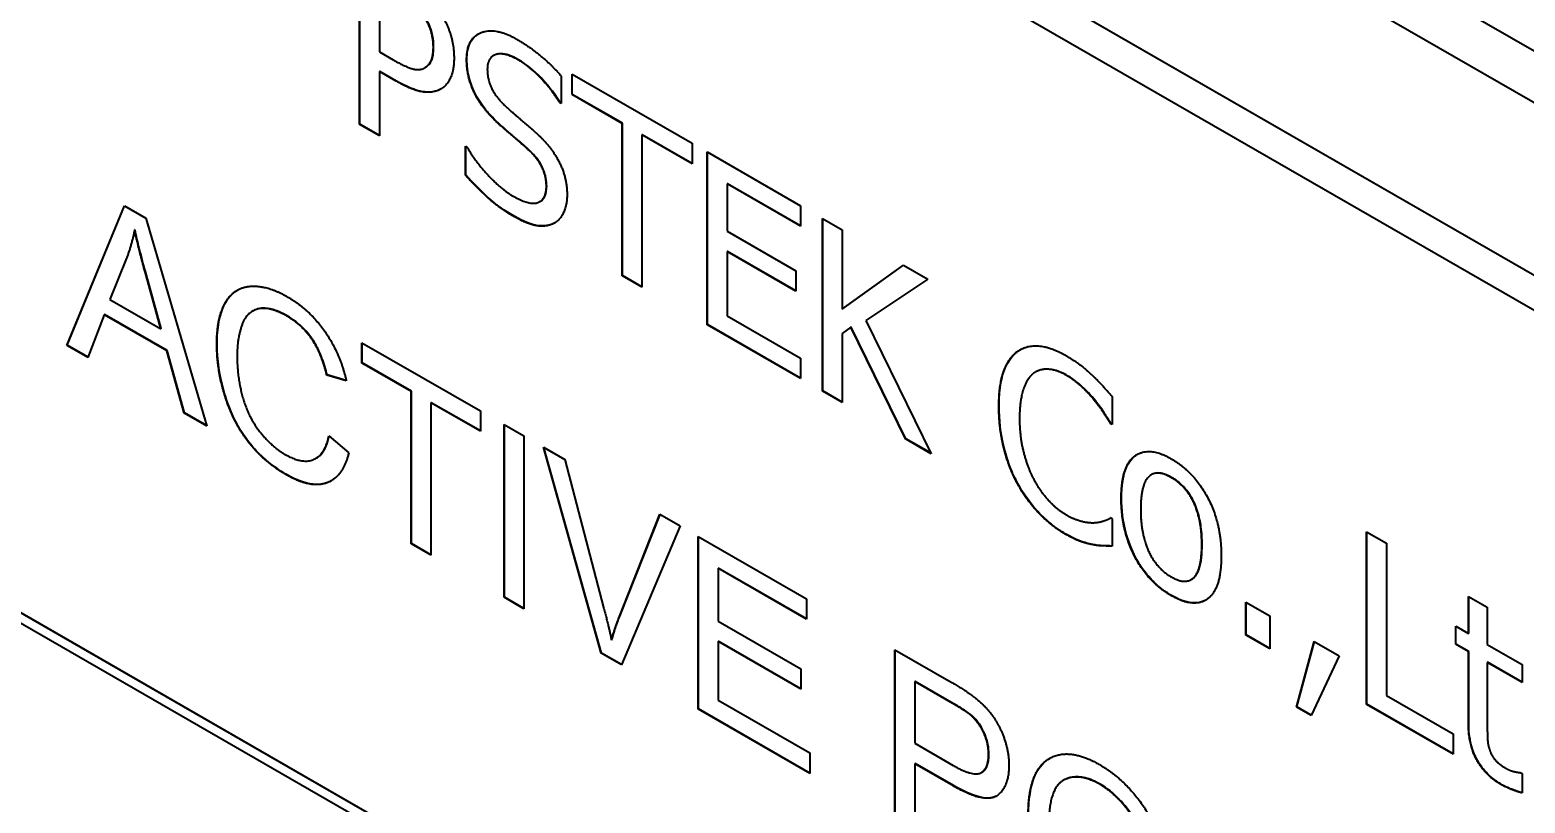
# Model space of a CAD drawing. Header units: millimetres. Extents: x 0 to 4205, y 0 to 2970.
# Drawn here: x 3804.05 to 3821.75, y 2359.75 to 2368.9 of the extents above; entities that cross this region are included whole.
import ezdxf

# ---------------------------------------------------------------- set-up
doc = ezdxf.new("R2010")
doc.units = ezdxf.units.MM
doc.header["$LTSCALE"] = 5
doc.layers.add('가시적인 것(ISO)', color=3, linetype='Continuous', lineweight=40)
doc.layers.add('가시적인 좁은 것(ISO)', color=3, linetype='Continuous', lineweight=35)

msp = doc.modelspace()

# ---------------------------------------------------------------- linework, layer by layer
at = {"layer": '가시적인 것(ISO)'}
for p, q in [((3779.1405, 2393.2519), (3835.7091, 2360.6762)), ((3778.6102, 2392.9465), (3835.1788, 2360.3708)), ((3831.6397, 2360.3609), (3782.1422, 2388.8646)), ((3782.1457, 2388.8666), (3831.6432, 2360.3629)), ((3782.4661, 2388.2693), (3831.3158, 2360.1386)), ((3807.9574, 2367.7799), (3807.9574, 2369.8238)), ((3807.961, 2367.782), (3807.961, 2369.8218)), ((3808.1924, 2369.4533), (3808.1924, 2368.6384)), ((3808.1924, 2368.6384), (3808.3528, 2368.546)), ((3809.5434, 2368.5972), (3809.5398, 2368.5952)), ((3808.1959, 2368.4086), (3808.1924, 2368.4066)), ((3808.3915, 2368.2919), (3808.1924, 2368.4066)), ((3808.1924, 2368.4066), (3808.1924, 2367.6447)), ((3808.395, 2368.2939), (3808.1959, 2368.4086)), ((3808.7278, 2368.4505), (3808.7243, 2368.4484)), ((3808.7331, 2368.4537), (3808.7296, 2368.4516)), ((3810.3441, 2368.3534), (3810.3441, 2368.0287)), ((3810.4716, 2368.1342), (3810.4716, 2368.376)), ((3810.4716, 2368.376), (3811.8927, 2367.5577)), ((3810.4751, 2368.1362), (3810.4751, 2368.374)), ((3810.3304, 2368.0407), (3810.3269, 2368.0386)), ((3810.3441, 2368.0287), (3810.3269, 2368.0386)), ((3810.3441, 2368.0328), (3810.3304, 2368.0407)), ((3810.4751, 2368.1362), (3810.4716, 2368.1342)), ((3811.0646, 2367.7927), (3810.4716, 2368.1342)), ((3811.0682, 2367.7947), (3810.4751, 2368.1362)), ((3807.961, 2367.782), (3807.9574, 2367.7799)), ((3808.1924, 2367.6447), (3807.9574, 2367.7799)), ((3808.1924, 2367.6487), (3807.961, 2367.782)), ((3811.0682, 2367.7947), (3811.0646, 2367.7927)), ((3811.0646, 2365.9906), (3811.0646, 2367.7927)), ((3811.0682, 2365.9927), (3811.0682, 2367.7947)), ((3809.2109, 2367.1807), (3809.2109, 2367.5219)), ((3809.2109, 2367.5219), (3809.2281, 2367.512)), ((3809.2145, 2367.1827), (3809.2145, 2367.5198)), ((3811.3031, 2367.6594), (3811.2996, 2367.6574)), ((3811.8927, 2367.3159), (3811.2996, 2367.6574)), ((3811.2996, 2367.6574), (3811.2996, 2365.8553)), ((3811.8927, 2367.3199), (3811.3031, 2367.6594)), ((3811.8927, 2367.5577), (3811.8927, 2367.3159)), ((3812.0717, 2365.4107), (3812.0717, 2367.4546)), ((3812.0717, 2367.4546), (3813.1776, 2366.8177)), ((3812.0753, 2365.4127), (3812.0753, 2367.4525)), ((3809.2145, 2367.1827), (3809.2109, 2367.1807)), ((3812.3102, 2367.0795), (3812.3067, 2367.0774)), ((3813.1776, 2366.5759), (3812.3067, 2367.0774)), ((3812.3067, 2367.0774), (3812.3067, 2366.5176)), ((3813.1776, 2366.5799), (3812.3102, 2367.0795)), ((3804.4928, 2365.1645), (3805.1719, 2366.8173)), ((3804.4963, 2365.1666), (3805.174, 2366.8161)), ((3805.1719, 2366.8173), (3805.4252, 2366.6715)), ((3810.0944, 2366.8692), (3810.0908, 2366.8672)), ((3813.1776, 2366.8177), (3813.1776, 2366.5759)), ((3805.4252, 2366.6715), (3806.1474, 2364.2117)), ((3813.4355, 2364.6253), (3813.4355, 2366.6692)), ((3813.4355, 2366.6692), (3813.6704, 2366.5339)), ((3813.439, 2364.6274), (3813.439, 2366.6672)), ((3805.2967, 2366.5346), (3805.2931, 2366.5325)), ((3812.3067, 2366.5176), (3813.1189, 2366.0499)), ((3813.6704, 2366.5339), (3813.6704, 2365.5948)), ((3812.3102, 2366.2778), (3812.3067, 2366.2758)), ((3812.3067, 2366.2758), (3812.3067, 2365.5172)), ((3813.1189, 2365.8081), (3812.3067, 2366.2758)), ((3813.1189, 2365.8121), (3812.3102, 2366.2778)), ((3805.1975, 2366.1966), (3805.0021, 2365.7094)), ((3813.6704, 2365.5948), (3814.3953, 2366.1165)), ((3813.674, 2365.5968), (3814.3957, 2366.1163)), ((3814.3953, 2366.1165), (3814.6818, 2365.9515)), ((3805.603, 2365.3633), (3805.4171, 2366.0374)), ((3805.6066, 2365.3653), (3805.4206, 2366.0395)), ((3811.0682, 2365.9927), (3811.0646, 2365.9906)), ((3811.2996, 2365.8553), (3811.0646, 2365.9906)), ((3811.2996, 2365.8594), (3811.0682, 2365.9927)), ((3813.1189, 2366.0499), (3813.1189, 2365.8081)), ((3814.6818, 2365.9515), (3813.9498, 2365.4604)), ((3805.0021, 2365.7094), (3805.603, 2365.3633)), ((3806.6917, 2365.5719), (3806.6882, 2365.5699)), ((3813.674, 2365.5968), (3813.6704, 2365.5948)), ((3804.9347, 2365.5285), (3804.7407, 2365.0218)), ((3804.9382, 2365.5305), (3804.9347, 2365.5285)), ((3805.6758, 2365.1017), (3804.9347, 2365.5285)), ((3805.6793, 2365.1038), (3804.9382, 2365.5305)), ((3812.0753, 2365.4127), (3812.0717, 2365.4107)), ((3813.1776, 2364.7738), (3812.0717, 2365.4107)), ((3813.1776, 2364.7779), (3812.0753, 2365.4127)), ((3812.3067, 2365.5172), (3813.1776, 2365.0156)), ((3813.7736, 2365.3814), (3813.6704, 2365.3066)), ((3813.7771, 2365.3834), (3813.7736, 2365.3814)), ((3814.4197, 2364.0586), (3813.7736, 2365.3814)), ((3814.4232, 2364.0606), (3813.7771, 2365.3834)), ((3813.9498, 2365.4604), (3814.7248, 2363.8829)), ((3805.6066, 2365.3653), (3805.603, 2365.3633)), ((3807.9852, 2364.9558), (3807.9852, 2365.1973)), ((3807.9852, 2365.1973), (3809.3865, 2364.3903)), ((3813.6704, 2365.3066), (3813.6704, 2364.49)), ((3804.4963, 2365.1666), (3804.4928, 2365.1645)), ((3804.7407, 2365.0218), (3804.4928, 2365.1645)), ((3804.742, 2365.0251), (3804.4963, 2365.1666)), ((3805.6793, 2365.1038), (3805.6758, 2365.1017)), ((3805.8806, 2364.3654), (3805.6758, 2365.1017)), ((3805.8841, 2364.3674), (3805.6793, 2365.1038)), ((3807.9887, 2364.9578), (3807.9887, 2365.1952)), ((3807.9887, 2364.9578), (3807.9852, 2364.9558)), ((3808.5673, 2364.6206), (3807.9852, 2364.9558)), ((3808.5708, 2364.6226), (3807.9887, 2364.9578)), ((3813.1776, 2365.0156), (3813.1776, 2364.7738)), ((3815.961, 2364.8516), (3815.9575, 2364.8495)), ((3799.1128, 2364.7848), (3831.6397, 2346.0538)), ((3799.1163, 2364.7868), (3831.6432, 2346.0558)), ((3807.5724, 2364.8159), (3807.5688, 2364.8139)), ((3807.7993, 2364.7451), (3807.5688, 2364.8139)), ((3807.7985, 2364.7484), (3807.5724, 2364.8159)), ((3799.2188, 2364.6011), (3831.5336, 2345.9922)), ((3808.5708, 2364.6226), (3808.5673, 2364.6206)), ((3808.5673, 2362.8182), (3808.5673, 2364.6206)), ((3808.5708, 2362.8202), (3808.5708, 2364.6226)), ((3813.439, 2364.6274), (3813.4355, 2364.6253)), ((3813.6704, 2364.49), (3813.4355, 2364.6253)), ((3813.6704, 2364.4941), (3813.439, 2364.6274)), ((3816.865, 2364.5585), (3816.865, 2364.2305)), ((3805.8841, 2364.3674), (3805.8806, 2364.3654)), ((3806.1474, 2364.2117), (3805.8806, 2364.3654)), ((3806.1459, 2364.2166), (3805.8841, 2364.3674)), ((3808.8052, 2364.4876), (3808.8017, 2364.4856)), ((3809.3865, 2364.1488), (3808.8017, 2364.4856)), ((3808.8017, 2364.4856), (3808.8017, 2362.6832)), ((3809.3865, 2364.1529), (3808.8052, 2364.4876)), ((3809.3865, 2364.3903), (3809.3865, 2364.1488)), ((3809.6667, 2362.1851), (3809.6667, 2364.2289)), ((3809.6667, 2364.2289), (3809.9012, 2364.0939)), ((3809.6703, 2362.1871), (3809.6703, 2364.2269)), ((3816.8499, 2364.2433), (3816.8464, 2364.2412)), ((3816.865, 2364.2305), (3816.8464, 2364.2412)), ((3816.865, 2364.2346), (3816.8499, 2364.2433)), ((3807.5944, 2364.0966), (3807.8289, 2363.893)), ((3809.9012, 2364.0939), (3809.9012, 2362.05)), ((3810.816, 2361.5232), (3810.1329, 2363.9605)), ((3810.1329, 2363.9605), (3810.3862, 2363.8146)), ((3810.8196, 2361.5252), (3810.1378, 2363.9576)), ((3814.4232, 2364.0606), (3814.4197, 2364.0586)), ((3814.7248, 2363.8829), (3814.4197, 2364.0586)), ((3814.722, 2363.8886), (3814.4232, 2364.0606)), ((3807.4431, 2363.8296), (3807.4395, 2363.8276)), ((3810.3862, 2363.8146), (3810.8457, 2362.0654)), ((3817.332, 2363.6364), (3817.3284, 2363.6344)), ((3811.033, 2361.9575), (3811.5113, 2363.1667)), ((3811.0365, 2361.9596), (3811.5135, 2363.1654)), ((3811.5113, 2363.1667), (3811.7498, 2363.0294)), ((3816.8478, 2363.1241), (3816.8472, 2363.1237)), ((3816.8478, 2363.1241), (3816.865, 2363.1142)), ((3816.865, 2363.1142), (3816.865, 2362.7895)), ((3811.7498, 2363.0294), (3811.0572, 2361.3843)), ((3811.9654, 2360.8614), (3811.9654, 2362.9052)), ((3811.9654, 2362.9052), (3813.2454, 2362.1681)), ((3811.9689, 2360.8634), (3811.9689, 2362.9032)), ((3819.8763, 2360.9164), (3819.8763, 2362.9602)), ((3819.8763, 2362.9602), (3820.1112, 2362.8249)), ((3819.8798, 2360.9184), (3819.8798, 2362.9582)), ((3808.5708, 2362.8202), (3808.5673, 2362.8182)), ((3808.8017, 2362.6832), (3808.5673, 2362.8182)), ((3808.8017, 2362.6873), (3808.5708, 2362.8202)), ((3816.6336, 2362.8109), (3816.6301, 2362.8089)), ((3820.1112, 2362.8249), (3820.1112, 2361.0229)), ((3812.2033, 2362.5308), (3812.1998, 2362.5288)), ((3813.2454, 2361.9267), (3812.1998, 2362.5288)), ((3812.1998, 2362.5288), (3812.1998, 2361.9041)), ((3813.2454, 2361.9307), (3812.2033, 2362.5308)), ((3817.8033, 2362.3965), (3817.7998, 2362.3944)), ((3809.6703, 2362.1871), (3809.6667, 2362.1851)), ((3809.9012, 2362.0541), (3809.6703, 2362.1871)), ((3821.0825, 2361.7555), (3821.0825, 2362.1961)), ((3821.0825, 2362.1961), (3821.3059, 2362.0674)), ((3821.086, 2361.7575), (3821.086, 2362.194)), ((3809.9012, 2362.05), (3809.6667, 2362.1851)), ((3813.2454, 2362.1681), (3813.2454, 2361.9267)), ((3818.4494, 2361.738), (3818.4494, 2362.1289)), ((3818.4494, 2362.1289), (3818.7331, 2361.9656)), ((3818.453, 2361.74), (3818.453, 2362.1269)), ((3821.3059, 2362.0674), (3821.3059, 2361.6268)), ((3812.1998, 2361.9041), (3813.1794, 2361.34)), ((3818.7331, 2361.9656), (3818.7331, 2361.5747)), ((3820.932, 2361.6284), (3820.932, 2361.8421)), ((3820.932, 2361.8421), (3821.0825, 2361.7555)), ((3820.9356, 2361.6305), (3820.9356, 2361.8401)), ((3810.9422, 2361.6805), (3810.9387, 2361.6785)), ((3812.2033, 2361.6646), (3812.1998, 2361.6626)), ((3812.1998, 2361.6626), (3812.1998, 2360.9678)), ((3813.1794, 2361.0985), (3812.1998, 2361.6626)), ((3813.1794, 2361.1026), (3812.2033, 2361.6646)), ((3818.453, 2361.74), (3818.4494, 2361.738)), ((3818.7331, 2361.5747), (3818.4494, 2361.738)), ((3818.7331, 2361.5787), (3818.453, 2361.74)), ((3819.0482, 2360.8847), (3819.2574, 2361.6636)), ((3819.0518, 2360.8867), (3819.26, 2361.6621)), ((3819.2574, 2361.6636), (3819.5539, 2361.4929)), ((3821.086, 2361.7575), (3821.0825, 2361.7555)), ((3810.8196, 2361.5252), (3810.816, 2361.5232)), ((3811.0572, 2361.3843), (3810.816, 2361.5232)), ((3811.0586, 2361.3876), (3810.8196, 2361.5252)), ((3814.2936, 2359.5206), (3814.2936, 2361.5645)), ((3814.2936, 2361.5645), (3814.9606, 2361.1804)), ((3814.2972, 2359.5226), (3814.2972, 2361.5624)), ((3819.5539, 2361.4929), (3819.2216, 2360.7849)), ((3820.9356, 2361.6305), (3820.932, 2361.6284)), ((3821.0825, 2361.5418), (3820.932, 2361.6284)), ((3821.086, 2361.5439), (3820.9356, 2361.6305)), ((3821.086, 2361.5439), (3821.0825, 2361.5418)), ((3821.0825, 2360.6921), (3821.0825, 2361.5418)), ((3821.086, 2360.6942), (3821.086, 2361.5439)), ((3821.3059, 2361.6268), (3821.7171, 2361.39)), ((3813.1794, 2361.34), (3813.1794, 2361.0985)), ((3821.3095, 2361.4152), (3821.3059, 2361.4131)), ((3821.3059, 2361.4131), (3821.3059, 2360.6827)), ((3821.7171, 2361.1764), (3821.3059, 2361.4131)), ((3821.7171, 2361.1804), (3821.3095, 2361.4152)), ((3821.7171, 2361.39), (3821.7171, 2361.1764)), ((3814.5316, 2361.19), (3814.5281, 2361.188)), ((3814.5281, 2361.188), (3814.5281, 2360.4574)), ((3814.9808, 2360.9273), (3814.5281, 2361.188)), ((3814.9843, 2360.9293), (3814.5316, 2361.19)), ((3812.1998, 2360.9678), (3813.2858, 2360.3424)), ((3820.1112, 2361.0229), (3820.9005, 2360.5683)), ((3811.9689, 2360.8634), (3811.9654, 2360.8614)), ((3813.2858, 2360.101), (3811.9654, 2360.8614)), ((3813.2858, 2360.105), (3811.9689, 2360.8634)), ((3819.0518, 2360.8867), (3819.0482, 2360.8847)), ((3819.2216, 2360.7849), (3819.0482, 2360.8847)), ((3819.2231, 2360.7881), (3819.0518, 2360.8867)), ((3819.8798, 2360.9184), (3819.8763, 2360.9164)), ((3820.9005, 2360.3265), (3819.8763, 2360.9164)), ((3820.9005, 2360.3306), (3819.8798, 2360.9184)), ((3814.5281, 2360.4574), (3814.9848, 2360.1943)), ((3820.9005, 2360.5683), (3820.9005, 2360.3265)), ((3813.2858, 2360.3424), (3813.2858, 2360.101)), ((3814.5316, 2360.2179), (3814.5281, 2360.2159)), ((3814.9822, 2359.9544), (3814.5281, 2360.2159)), ((3814.5281, 2360.2159), (3814.5281, 2359.3856)), ((3814.9857, 2359.9565), (3814.5316, 2360.2179)), ((3815.3228, 2360.1139), (3815.3192, 2360.1118)), ((3821.7042, 2360.1089), (3821.7171, 2360.1014)), ((3821.7171, 2360.1014), (3821.7171, 2359.8695)), ((3816.2883, 2360.0186), (3816.2848, 2360.0166))]:
    msp.add_line(p, q, dxfattribs=at)
for points, degree in [([(3808.8642, 2369.1741), (3808.9631, 2369.0393), (3809.0748, 2368.7348), (3809.0748, 2368.5642)], 2), ([(3808.8299, 2368.697), (3808.8299, 2368.803), (3808.7668, 2368.995), (3808.7024, 2369.0818)], 2), ([(3809.2238, 2368.5463), (3809.2238, 2368.7948), (3809.559, 2368.938), (3809.8183, 2368.7886)], 2), ([(3809.8183, 2368.7886), (3809.9673, 2368.7028), (3810.2309, 2368.4831), (3810.3441, 2368.3534)], 2), ([(3808.7296, 2368.4516), (3808.7826, 2368.4824), (3808.8299, 2368.5993), (3808.8299, 2368.697)], 2), ([(3809.0748, 2368.5642), (3809.0748, 2368.4317), (3808.9932, 2368.2402), (3808.9201, 2368.1995)], 2), ([(3809.8341, 2368.5444), (3809.6708, 2368.6384), (3809.4688, 2368.5775), (3809.4688, 2368.4334)], 2), ([(3808.3528, 2368.546), (3808.4961, 2368.4635), (3808.6723, 2368.4151), (3808.7296, 2368.4516)], 2), ([(3808.7278, 2368.4505), (3808.7296, 2368.4515), (3808.7314, 2368.4526), (3808.7331, 2368.4537)], 3), ([(3809.3384, 2368.111), (3809.284, 2368.2102), (3809.2238, 2368.4271), (3809.2238, 2368.5463)], 2), ([(3809.4688, 2368.4334), (3809.4688, 2368.3042), (3809.5877, 2368.0817), (3809.6994, 2367.9826)], 2), ([(3810.3269, 2368.0386), (3810.2424, 2368.1768), (3809.9788, 2368.4611), (3809.8341, 2368.5444)], 2), ([(3808.9201, 2368.1995), (3808.8284, 2368.1479), (3808.5806, 2368.183), (3808.3915, 2368.2919)], 2), ([(3808.9245, 2368.202), (3808.9242, 2368.2018), (3808.9239, 2368.2017), (3808.9236, 2368.2015)], 3), ([(3809.6307, 2367.7621), (3809.539, 2367.8431), (3809.3943, 2368.0109), (3809.3384, 2368.111)], 2), ([(3809.6994, 2367.9826), (3809.7739, 2367.9165), (3809.9902, 2367.7323), (3810.0619, 2367.6662)], 2), ([(3809.9501, 2367.4854), (3809.8685, 2367.559), (3809.7324, 2367.6738), (3809.6307, 2367.7621)], 2), ([(3809.2281, 2367.512), (3809.3441, 2367.3193), (3809.6378, 2367.011), (3809.7739, 2366.9327)], 2), ([(3810.0619, 2367.6662), (3810.2438, 2367.4969), (3810.4128, 2367.1395), (3810.4128, 2366.949)], 2), ([(3810.1679, 2367.047), (3810.1679, 2367.1696), (3810.0633, 2367.3822), (3809.9501, 2367.4854)], 2), ([(3809.7911, 2366.6876), (3809.5991, 2366.7981), (3809.3298, 2367.046), (3809.2109, 2367.1807)], 2), ([(3809.7739, 2366.9327), (3809.9687, 2366.8205), (3810.1679, 2366.893), (3810.1679, 2367.047)], 2), ([(3810.4128, 2366.949), (3810.4128, 2366.8281), (3810.3283, 2366.6449), (3810.2524, 2366.6074)], 2), ([(3810.2524, 2366.6074), (3810.1679, 2366.5667), (3809.953, 2366.5944), (3809.7911, 2366.6876)], 2), ([(3810.2669, 2366.6153), (3810.2633, 2366.6132), (3810.2596, 2366.6113), (3810.2559, 2366.6095)], 3), ([(3805.2931, 2366.5325), (3805.2581, 2366.3564), (3805.1975, 2366.1966)], 2), ([(3805.4171, 2366.0374), (3805.3335, 2366.3441), (3805.2931, 2366.5325)], 2), ([(3806.2659, 2365.181), (3806.2659, 2365.5003), (3806.4775, 2365.8552), (3806.8669, 2365.8771), (3807.1013, 2365.7421)], 2), ([(3807.1013, 2365.7421), (3807.3667, 2365.5892), (3807.7278, 2365.0682), (3807.7993, 2364.7451)], 2), ([(3807.0959, 2365.5131), (3806.8925, 2365.6302), (3806.6176, 2365.5626), (3806.5071, 2365.2461), (3806.5071, 2365.0436)], 2), ([(3807.5688, 2364.8139), (3807.5069, 2365.0723), (3807.2738, 2365.4106), (3807.0959, 2365.5131)], 2), ([(3807.0973, 2363.6304), (3806.8116, 2363.7949), (3806.4532, 2364.2708), (3806.2659, 2364.8881), (3806.2659, 2365.181)], 2), ([(3806.5071, 2365.0436), (3806.5071, 2364.7835), (3806.6392, 2364.318), (3806.9154, 2363.9673), (3807.0771, 2363.8742)], 2), ([(3815.5242, 2364.4428), (3815.5242, 2364.6996), (3815.6373, 2365.0153), (3815.7448, 2365.0943)], 2), ([(3815.7448, 2365.0943), (3815.8508, 2365.1707), (3816.1402, 2365.1481), (3816.3192, 2365.045)], 2), ([(3815.7483, 2365.0963), (3815.7576, 2365.103), (3815.7671, 2365.1092), (3815.777, 2365.1149)], 3), ([(3816.3192, 2365.045), (3816.408, 2364.9939), (3816.5642, 2364.8741), (3816.6301, 2364.813)], 2), ([(3816.3178, 2364.814), (3816.2046, 2364.8791), (3816.0026, 2364.8878), (3815.9267, 2364.8288)], 2), ([(3815.9267, 2364.8288), (3815.8522, 2364.7674), (3815.7691, 2364.4989), (3815.7691, 2364.3018)], 2), ([(3816.6473, 2364.5265), (3816.58, 2364.6083), (3816.4209, 2364.7546), (3816.3178, 2364.814)], 2), ([(3816.6301, 2364.813), (3816.6874, 2364.7585), (3816.8063, 2364.6287), (3816.865, 2364.5585)], 2), ([(3816.8464, 2364.2412), (3816.8149, 2364.2925), (3816.7175, 2364.4414), (3816.6473, 2364.5265)], 2), ([(3815.7462, 2363.5266), (3815.6402, 2363.7201), (3815.5242, 2364.1845), (3815.5242, 2364.4428)], 2), ([(3815.7691, 2364.3018), (3815.7691, 2364.0914), (3815.8565, 2363.738), (3815.9324, 2363.5899)], 2), ([(3807.0771, 2363.8742), (3807.2738, 2363.7609), (3807.5459, 2363.8659), (3807.5944, 2364.0966)], 2), ([(3807.8289, 2363.893), (3807.7548, 2363.6023), (3807.3735, 2363.4714), (3807.0973, 2363.6304)], 2), ([(3816.9725, 2363.3554), (3816.9725, 2363.7397), (3817.2991, 2363.9772), (3817.5655, 2363.8238)], 2), ([(3817.5655, 2363.8238), (3817.8349, 2363.6687), (3818.1572, 2363.0591), (3818.1572, 2362.6732)], 2), ([(3817.5655, 2363.6019), (3817.3922, 2363.7017), (3817.2031, 2363.5207), (3817.2031, 2363.2226)], 2), ([(3816.3149, 2362.9307), (3816.143, 2363.0297), (3815.8522, 2363.3314), (3815.7462, 2363.5266)], 2), ([(3815.9324, 2363.5899), (3816.0069, 2363.446), (3816.2061, 2363.2286), (3816.3178, 2363.1643)], 2), ([(3817.9266, 2362.806), (3817.9266, 2363.1041), (3817.7389, 2363.502), (3817.5655, 2363.6019)], 2), ([(3817.5655, 2362.2039), (3817.2891, 2362.3632), (3816.9725, 2362.9811), (3816.9725, 2363.3554)], 2), ([(3816.3178, 2363.1643), (3816.4195, 2363.1057), (3816.5928, 2363.0639), (3816.6602, 2363.0682)], 2), ([(3816.6602, 2363.0682), (3816.7246, 2363.0741), (3816.8206, 2363.1083), (3816.8478, 2363.1241)], 2), ([(3817.2031, 2363.2226), (3817.2031, 2362.9327), (3817.3922, 2362.5257), (3817.5655, 2362.4259)], 2), ([(3816.6301, 2362.8089), (3816.5527, 2362.8236), (3816.4209, 2362.8697), (3816.3149, 2362.9307)], 2), ([(3816.865, 2362.7895), (3816.8063, 2362.7919), (3816.7032, 2362.7933), (3816.6301, 2362.8089)], 2), ([(3817.5655, 2362.4259), (3817.7375, 2362.3269), (3817.9266, 2362.5112), (3817.9266, 2362.806)], 2), ([(3818.1572, 2362.6732), (3818.1572, 2362.2856), (3817.8349, 2362.0488), (3817.5655, 2362.2039)], 2), ([(3810.8457, 2362.0654), (3810.9009, 2361.856), (3810.9387, 2361.6785)], 2), ([(3810.9387, 2361.6785), (3810.9791, 2361.8219), (3811.033, 2361.9575)], 2), ([(3814.9606, 2361.1804), (3815.1371, 2361.0787), (3815.2301, 2361.005)], 2), ([(3815.2301, 2361.005), (3815.3608, 2360.9048), (3815.5359, 2360.6637), (3815.6437, 2360.3477), (3815.6437, 2360.195)], 2), ([(3815.1991, 2360.7829), (3815.1398, 2360.8357), (3814.9808, 2360.9273)], 2), ([(3815.4025, 2360.3261), (3815.4025, 2360.4539), (3815.2907, 2360.7021), (3815.1991, 2360.7829)], 2), ([(3821.4692, 2359.9692), (3821.2873, 2360.074), (3821.0825, 2360.4321), (3821.0825, 2360.6921)], 2), ([(3821.3059, 2360.6827), (3821.3059, 2360.5668), (3821.3131, 2360.4351), (3821.3375, 2360.3664)], 2), ([(3814.9848, 2360.1943), (3815.2126, 2360.0632), (3815.4025, 2360.1485), (3815.4025, 2360.3261)], 2), ([(3815.8714, 2359.6075), (3815.8714, 2360.1169), (3816.3444, 2360.4194), (3816.7176, 2360.2044)], 2), ([(3821.3375, 2360.3664), (3821.3575, 2360.3068), (3821.4478, 2360.2068), (3821.5251, 2360.1623)], 2), ([(3815.6437, 2360.195), (3815.6437, 2359.9349), (3815.3567, 2359.7387), (3814.9822, 2359.9544)], 2), ([(3816.7176, 2360.2044), (3816.9628, 2360.0632), (3817.3562, 2359.5656), (3817.5624, 2358.964), (3817.5624, 2358.6571)], 2), ([(3821.5251, 2360.1623), (3821.5796, 2360.1309), (3821.6813, 2360.1105), (3821.7042, 2360.1089)], 2), ([(3816.7189, 2359.9715), (3816.471, 2360.1143), (3816.1126, 2359.9266), (3816.1126, 2359.4655)], 2), ([(3817.3212, 2358.7991), (3817.3212, 2359.0483), (3817.1757, 2359.5044), (3816.8941, 2359.8707), (3816.7189, 2359.9715)], 2), ([(3821.7171, 2359.8695), (3821.654, 2359.886), (3821.5251, 2359.937), (3821.4692, 2359.9692)], 2)]:
    msp.add_open_spline(points, degree=degree, dxfattribs=at)
for points, knots in [([(3808.8334, 2368.699), (3808.8334, 2368.7405), (3808.8298, 2368.7844), (3808.8101, 2368.8823), (3808.7948, 2368.9237), (3808.7621, 2368.9992), (3808.7363, 2369.0429), (3808.7059, 2369.0838)], [-0.066393617, -0.066393617, -0.066393617, -0.066393617, -0.049983575, -0.049983575, -0.030972939, -0.030972939, 0, 0, 0, 0]), ([(3809.2273, 2368.5484), (3809.2273, 2368.6207), (3809.238, 2368.6849), (3809.2857, 2368.79), (3809.3206, 2368.8274), (3809.364, 2368.8529)], [-0.32631715, -0.32631715, -0.32631715, -0.32631715, -0.24149987, -0.24149987, -0.15803762, -0.15803762, -0.15803762, -0.15803762]), ([(3808.7331, 2368.4537), (3808.7501, 2368.4635), (3808.7655, 2368.4759), (3808.7913, 2368.5059), (3808.8017, 2368.523), (3808.821, 2368.5707), (3808.8334, 2368.6167), (3808.8334, 2368.699)], [-0.14927845, -0.14927845, -0.14927845, -0.14927845, -0.10356515, -0.10356515, -0.06042195, -0.06042195, 0, 0, 0, 0]), ([(3809.8376, 2368.5464), (3809.7999, 2368.5681), (3809.7619, 2368.5865), (3809.6918, 2368.6104), (3809.6597, 2368.617), (3809.5933, 2368.6179), (3809.5646, 2368.6095), (3809.5434, 2368.5972)], [-0.125163669, -0.125163669, -0.125163669, -0.125163669, -0.101619965, -0.101619965, -0.080571573, -0.080571573, -0.055542657, -0.055542657, -0.055542657, -0.055542657]), ([(3809.3419, 2368.113), (3809.2929, 2368.2024), (3809.2695, 2368.2772), (3809.2354, 2368.4), (3809.2273, 2368.4771), (3809.2273, 2368.5484)], [-0.081020967, -0.081020967, -0.081020967, -0.081020967, -0.052334225, -0.052334225, 0, 0, 0, 0]), ([(3810.3304, 2368.0407), (3810.2528, 2368.1675), (3810.1603, 2368.2721), (3810.0194, 2368.4213), (3809.9303, 2368.493), (3809.8376, 2368.5464)], [-0.12956978, -0.12956978, -0.12956978, -0.12956978, -0.07863238, -0.07863238, 0, 0, 0, 0]), ([(3808.9236, 2368.2015), (3808.8932, 2368.1844), (3808.86, 2368.1729), (3808.7746, 2368.1595), (3808.7317, 2368.1642), (3808.6158, 2368.1806), (3808.5056, 2368.2302), (3808.395, 2368.2939)], [-0.13545503, -0.13545503, -0.13545503, -0.13545503, -0.11788188, -0.11788188, -0.09384975, -0.09384975, 0, 0, 0, 0]), ([(3809.6342, 2367.7642), (3809.5472, 2367.841), (3809.4945, 2367.9008), (3809.4219, 2367.985), (3809.3792, 2368.0463), (3809.3419, 2368.113)], [-0.069003597, -0.069003597, -0.069003597, -0.069003597, -0.045850558, -0.045850558, 0, 0, 0, 0]), ([(3809.9536, 2367.4875), (3809.904, 2367.5321), (3809.8542, 2367.576), (3809.75, 2367.6639), (3809.6876, 2367.7178), (3809.6342, 2367.7642)], [-0.090193495, -0.090193495, -0.090193495, -0.090193495, -0.046731269, -0.046731269, 0, 0, 0, 0]), ([(3810.1714, 2367.049), (3810.1714, 2367.0804), (3810.1688, 2367.1135), (3810.1567, 2367.1783), (3810.148, 2367.2094), (3810.1213, 2367.2769), (3810.102, 2367.3133), (3810.0397, 2367.4026), (3809.9965, 2367.4483), (3809.9536, 2367.4875)], [-0.1167451, -0.1167451, -0.1167451, -0.1167451, -0.08983718, -0.08983718, -0.06572753, -0.06572753, -0.03789035, -0.03789035, 0, 0, 0, 0]), ([(3809.7946, 2366.6896), (3809.6071, 2366.7976), (3809.5063, 2366.8889), (3809.3811, 2367.0041), (3809.2962, 2367.0901), (3809.2145, 2367.1827)], [-0.11086321, -0.11086321, -0.11086321, -0.11086321, -0.0769799, -0.0769799, 0, 0, 0, 0]), ([(3810.0944, 2366.8692), (3810.0952, 2366.8697), (3810.096, 2366.8702), (3810.1201, 2366.8847), (3810.1383, 2366.9054), (3810.1654, 2366.9658), (3810.1714, 2367.0053), (3810.1714, 2367.049)], [-0.061254919, -0.061254919, -0.061254919, -0.061254919, -0.060260298, -0.060260298, -0.032125992, -0.032125992, 0, 0, 0, 0]), ([(3810.2559, 2366.6095), (3810.1757, 2366.5708), (3810.0999, 2366.5779), (3809.9843, 2366.5928), (3809.8899, 2366.6347), (3809.7946, 2366.6896)], [-0.11735797, -0.11735797, -0.11735797, -0.11735797, -0.08087012, -0.08087012, 0, 0, 0, 0]), ([(3805.4206, 2366.0395), (3805.3958, 2366.1307), (3805.3706, 2366.2256), (3805.33, 2366.3878), (3805.3118, 2366.4638), (3805.2967, 2366.5346)], [-0.10771859, -0.10771859, -0.10771859, -0.10771859, -0.04732276, -0.04732276, 0, 0, 0, 0]), ([(3806.2695, 2365.183), (3806.2695, 2365.2733), (3806.2758, 2365.3601), (3806.3043, 2365.5141), (3806.325, 2365.5815), (3806.3873, 2365.7082), (3806.4366, 2365.7766), (3806.5116, 2365.8207), (3806.5119, 2365.8209), (3806.5122, 2365.821)], [-0.96144369, -0.96144369, -0.96144369, -0.96144369, -0.71284942, -0.71284942, -0.48400193, -0.48400193, -0.22346488, -0.22346488, -0.22254121, -0.22254121, -0.22254121, -0.22254121]), ([(3807.0995, 2365.5151), (3807.0532, 2365.5418), (3807.0067, 2365.5641), (3806.9196, 2365.5945), (3806.879, 2365.6035), (3806.7742, 2365.6091), (3806.726, 2365.5919), (3806.6917, 2365.572)], [-0.72619001, -0.72619001, -0.72619001, -0.72619001, -0.63306467, -0.63306467, -0.5475839, -0.5475839, -0.40177394, -0.40177394, -0.40177394, -0.40177394]), ([(3807.5724, 2364.8159), (3807.5567, 2364.8815), (3807.5368, 2364.9491), (3807.4895, 2365.0726), (3807.4633, 2365.1296), (3807.4072, 2365.2259), (3807.3651, 2365.291), (3807.2366, 2365.4247), (3807.168, 2365.4756), (3807.0995, 2365.5151)], [-0.28281542, -0.28281542, -0.28281542, -0.28281542, -0.19412983, -0.19412983, -0.11745609, -0.11745609, -0.05818695, -0.05818695, 0, 0, 0, 0]), ([(3807.1008, 2363.6325), (3807.0344, 2363.6707), (3806.9673, 2363.7148), (3806.8439, 2363.8112), (3806.7869, 2363.8622), (3806.6908, 2363.9647), (3806.6058, 2364.061), (3806.4314, 2364.3676), (3806.3837, 2364.5115), (3806.2973, 2364.8039), (3806.2695, 2364.9986), (3806.2695, 2365.183)], [-0.39425907, -0.39425907, -0.39425907, -0.39425907, -0.31587064, -0.31587064, -0.24643519, -0.24643519, -0.19259134, -0.19259134, -0.13534297, -0.13534297, 0, 0, 0, 0]), ([(3815.5277, 2364.4449), (3815.5277, 2364.6808), (3815.5635, 2364.806), (3815.6263, 2364.9695), (3815.6781, 2365.0447), (3815.7483, 2365.0963)], [-0.15589909, -0.15589909, -0.15589909, -0.15589909, -0.09000871, -0.09000871, 0, 0, 0, 0]), ([(3816.3213, 2364.816), (3816.2812, 2364.8391), (3816.2415, 2364.8569), (3816.1577, 2364.8823), (3816.1202, 2364.886), (3816.0422, 2364.8854), (3815.9991, 2364.8735), (3815.961, 2364.8516)], [-0.111508123, -0.111508123, -0.111508123, -0.111508123, -0.087083349, -0.087083349, -0.059076463, -0.059076463, -0.012886421, -0.012886421, -0.012886421, -0.012886421]), ([(3816.6508, 2364.5285), (3816.5877, 2364.6052), (3816.5323, 2364.6574), (3816.4454, 2364.7374), (3816.3824, 2364.7808), (3816.3213, 2364.816)], [-0.076887097, -0.076887097, -0.076887097, -0.076887097, -0.051825259, -0.051825259, 0, 0, 0, 0]), ([(3816.8499, 2364.2433), (3816.8239, 2364.2857), (3816.7969, 2364.3274), (3816.7335, 2364.4243), (3816.6919, 2364.4788), (3816.6508, 2364.5285)], [-0.069612591, -0.069612591, -0.069612591, -0.069612591, -0.039763593, -0.039763593, 0, 0, 0, 0]), ([(3815.7497, 2363.5286), (3815.7134, 2363.5949), (3815.6823, 2363.6629), (3815.6218, 2363.8198), (3815.5996, 2363.8986), (3815.5431, 2364.1247), (3815.5277, 2364.291), (3815.5277, 2364.4449)], [-0.17873536, -0.17873536, -0.17873536, -0.17873536, -0.14982098, -0.14982098, -0.1129183, -0.1129183, 0, 0, 0, 0]), ([(3807.4431, 2363.8296), (3807.4638, 2363.8415), (3807.4842, 2363.8578), (3807.5499, 2363.9341), (3807.579, 2364.0104), (3807.5971, 2364.0943)], [-0.10174002, -0.10174002, -0.10174002, -0.10174002, -0.0720852, -0.0720852, -0.00121119, -0.00121119, -0.00121119, -0.00121119]), ([(3816.976, 2363.3574), (3816.976, 2363.4966), (3816.9921, 2363.6307), (3817.0617, 2363.7815), (3817.0982, 2363.838), (3817.1625, 2363.8757)], [-0.36629171, -0.36629171, -0.36629171, -0.36629171, -0.20612787, -0.20612787, -0.12818159, -0.12818159, -0.12818159, -0.12818159]), ([(3807.621, 2363.5629), (3807.5667, 2363.5321), (3807.4952, 2363.5129), (3807.308, 2363.5319), (3807.2052, 2363.5724), (3807.1008, 2363.6325)], [-0.17168367, -0.17168367, -0.17168367, -0.17168367, -0.08855476, -0.08855476, 0, 0, 0, 0]), ([(3817.5691, 2363.6039), (3817.54, 2363.6206), (3817.5109, 2363.6343), (3817.4563, 2363.652), (3817.431, 2363.6565), (3817.379, 2363.656), (3817.354, 2363.6491), (3817.332, 2363.6364)], [-0.26853171, -0.26853171, -0.26853171, -0.26853171, -0.22663793, -0.22663793, -0.18795289, -0.18795289, -0.14253572, -0.14253572, -0.14253572, -0.14253572]), ([(3817.9301, 2362.808), (3817.9301, 2362.8752), (3817.9265, 2362.9467), (3817.9088, 2363.0776), (3817.8962, 2363.1396), (3817.8556, 2363.268), (3817.8307, 2363.3205), (3817.7769, 2363.4133), (3817.7447, 2363.4566), (3817.664, 2363.541), (3817.6167, 2363.5765), (3817.5691, 2363.6039)], [-0.16779125, -0.16779125, -0.16779125, -0.16779125, -0.13312315, -0.13312315, -0.10473238, -0.10473238, -0.0738939, -0.0738939, -0.04039998, -0.04039998, 0, 0, 0, 0]), ([(3816.3185, 2362.9328), (3816.2563, 2362.9686), (3816.1945, 2363.0107), (3816.0758, 2363.1076), (3816.0189, 2363.1615), (3815.8831, 2363.3126), (3815.8112, 2363.4154), (3815.7497, 2363.5286)], [-0.17941073, -0.17941073, -0.17941073, -0.17941073, -0.12708312, -0.12708312, -0.07734006, -0.07734006, 0, 0, 0, 0]), ([(3817.5691, 2362.206), (3817.5251, 2362.2313), (3817.481, 2362.2608), (3817.3977, 2362.3273), (3817.3587, 2362.3632), (3817.2594, 2362.4704), (3817.2052, 2362.5457), (3817.1159, 2362.705), (3817.0683, 2362.8066), (3816.9909, 2363.0813), (3816.976, 2363.225), (3816.976, 2363.3574)], [-0.38842463, -0.38842463, -0.38842463, -0.38842463, -0.32850653, -0.32850653, -0.27299216, -0.27299216, -0.18105037, -0.18105037, -0.09715739, -0.09715739, 0, 0, 0, 0]), ([(3816.6336, 2362.8109), (3816.5867, 2362.8199), (3816.5389, 2362.8317), (3816.4399, 2362.8663), (3816.378, 2362.8985), (3816.3185, 2362.9328)], [-0.09903769, -0.09903769, -0.09903769, -0.09903769, -0.050485936, -0.050485936, 0, 0, 0, 0]), ([(3816.865, 2362.7917), (3816.8293, 2362.7931), (3816.7937, 2362.7941), (3816.7191, 2362.7952), (3816.6751, 2362.8021), (3816.6336, 2362.8109)], [-0.070196379, -0.070196379, -0.070196379, -0.070196379, -0.036843177, -0.036843177, 0, 0, 0, 0]), ([(3817.8033, 2362.3965), (3817.8093, 2362.3999), (3817.815, 2362.4037), (3817.849, 2362.4299), (3817.8745, 2362.4646), (3817.9217, 2362.6015), (3817.9301, 2362.7067), (3817.9301, 2362.808)], [-0.13666872, -0.13666872, -0.13666872, -0.13666872, -0.12653113, -0.12653113, -0.07437258, -0.07437258, 0, 0, 0, 0]), ([(3817.9726, 2362.1518), (3817.924, 2362.1243), (3817.8683, 2362.1133), (3817.7301, 2362.1276), (3817.65, 2362.1594), (3817.5691, 2362.206)], [-0.12665954, -0.12665954, -0.12665954, -0.12665954, -0.06869129, -0.06869129, 0, 0, 0, 0]), ([(3810.9422, 2361.6805), (3810.9558, 2361.7286), (3810.9704, 2361.7758), (3811.0018, 2361.8688), (3811.0187, 2361.9147), (3811.0365, 2361.9596)], [-0.085840129, -0.085840129, -0.085840129, -0.085840129, -0.043215696, -0.043215696, 0, 0, 0, 0]), ([(3815.2026, 2360.7849), (3815.1792, 2360.8058), (3815.1475, 2360.8282), (3815.0756, 2360.8757), (3815.027, 2360.9047), (3814.9843, 2360.9293)], [-0.060822008, -0.060822008, -0.060822008, -0.060822008, -0.036218983, -0.036218983, 0, 0, 0, 0]), ([(3815.4061, 2360.3282), (3815.4061, 2360.3647), (3815.4026, 2360.4031), (3815.3871, 2360.4806), (3815.3757, 2360.5185), (3815.3493, 2360.5834), (3815.3282, 2360.6308), (3815.2663, 2360.7213), (3815.2358, 2360.7556), (3815.2026, 2360.7849)], [-0.17533641, -0.17533641, -0.17533641, -0.17533641, -0.11899461, -0.11899461, -0.06618206, -0.06618206, -0.02915608, -0.02915608, 0, 0, 0, 0]), ([(3821.4728, 2359.9712), (3821.4342, 2359.9934), (3821.3954, 2360.0199), (3821.324, 2360.0799), (3821.2915, 2360.1122), (3821.2215, 2360.1976), (3821.1949, 2360.2423), (3821.1504, 2360.3257), (3821.1302, 2360.3811), (3821.0933, 2360.525), (3821.086, 2360.6142), (3821.086, 2360.6942)], [-0.1479923, -0.1479923, -0.1479923, -0.1479923, -0.13078299, -0.13078299, -0.11533427, -0.11533427, -0.09505004, -0.09505004, -0.0586951, -0.0586951, 0, 0, 0, 0]), ([(3815.3228, 2360.1139), (3815.3235, 2360.1143), (3815.3242, 2360.1147), (3815.35, 2360.1302), (3815.369, 2360.1534), (3815.3996, 2360.2242), (3815.4061, 2360.2744), (3815.4061, 2360.3282)], [-0.070658011, -0.070658011, -0.070658011, -0.070658011, -0.069823538, -0.069823538, -0.039428554, -0.039428554, 0, 0, 0, 0]), ([(3815.875, 2359.6095), (3815.875, 2359.7859), (3815.8962, 2359.9527), (3816.0044, 2360.1887), (3816.0686, 2360.2456), (3816.1258, 2360.279)], [-0.33632938, -0.33632938, -0.33632938, -0.33632938, -0.25521358, -0.25521358, -0.18768795, -0.18768795, -0.18768795, -0.18768795]), ([(3816.7225, 2359.9736), (3816.663, 2360.0078), (3816.6043, 2360.0331), (3816.4914, 2360.0608), (3816.4394, 2360.0632), (3816.3657, 2360.0506), (3816.3259, 2360.041), (3816.2883, 2360.0187)], [-0.3998177, -0.3998177, -0.3998177, -0.3998177, -0.30646312, -0.30646312, -0.21565204, -0.21565204, -0.16868452, -0.16868452, -0.16868452, -0.16868452]), ([(3815.4915, 2359.8319), (3815.4765, 2359.8233), (3815.4657, 2359.8197), (3815.4153, 2359.803), (3815.359, 2359.8062), (3815.2019, 2359.8423), (3815.0891, 2359.8969), (3814.9857, 2359.9565)], [-0.14188604, -0.14188604, -0.14188604, -0.14188604, -0.13869154, -0.13869154, -0.08775112, -0.08775112, 0, 0, 0, 0]), ([(3817.3247, 2358.8011), (3817.3247, 2358.8777), (3817.3196, 2358.9576), (3817.2962, 2359.1146), (3817.2792, 2359.1911), (3817.2323, 2359.3418), (3817.1961, 2359.4383), (3817.0738, 2359.6518), (3817.0062, 2359.7336), (3816.8803, 2359.8667), (3816.8026, 2359.9274), (3816.7225, 2359.9736)], [-0.26344411, -0.26344411, -0.26344411, -0.26344411, -0.21000073, -0.21000073, -0.16150308, -0.16150308, -0.11572745, -0.11572745, -0.06797651, -0.06797651, 0, 0, 0, 0]), ([(3821.7171, 2359.8725), (3821.6633, 2359.8867), (3821.6202, 2359.9028), (3821.5535, 2359.9292), (3821.5129, 2359.9482), (3821.4728, 2359.9712)], [-0.057262614, -0.057262614, -0.057262614, -0.057262614, -0.034001968, -0.034001968, 0, 0, 0, 0])]:
    msp.add_open_spline(points, degree=3, knots=knots, dxfattribs=at)
at = {"layer": '가시적인 좁은 것(ISO)'}
for p, q in [((3808.8334, 2368.699), (3808.8299, 2368.697)), ((3809.2273, 2368.5484), (3809.2238, 2368.5463)), ((3809.8376, 2368.5464), (3809.8341, 2368.5444)), ((3808.395, 2368.2939), (3808.3915, 2368.2919)), ((3808.9236, 2368.2015), (3808.9201, 2368.1995)), ((3809.3419, 2368.113), (3809.3384, 2368.111)), ((3809.6342, 2367.7642), (3809.6307, 2367.7621)), ((3809.9536, 2367.4875), (3809.9501, 2367.4854)), ((3810.1714, 2367.049), (3810.1679, 2367.047)), ((3809.7946, 2366.6896), (3809.7911, 2366.6876)), ((3810.2559, 2366.6095), (3810.2524, 2366.6074)), ((3805.4206, 2366.0395), (3805.4171, 2366.0374)), ((3807.0995, 2365.5151), (3807.0959, 2365.5131)), ((3806.2695, 2365.183), (3806.2659, 2365.181)), ((3815.7483, 2365.0963), (3815.7448, 2365.0943)), ((3816.3213, 2364.816), (3816.3178, 2364.814)), ((3816.6508, 2364.5285), (3816.6473, 2364.5265)), ((3815.5277, 2364.4449), (3815.5242, 2364.4428)), ((3807.1008, 2363.6325), (3807.0973, 2363.6304)), ((3817.5691, 2363.6039), (3817.5655, 2363.6019)), ((3815.7497, 2363.5286), (3815.7462, 2363.5266)), ((3816.976, 2363.3574), (3816.9725, 2363.3554)), ((3816.3185, 2362.9328), (3816.3149, 2362.9307)), ((3817.9301, 2362.808), (3817.9266, 2362.806)), ((3817.5691, 2362.206), (3817.5655, 2362.2039)), ((3811.0365, 2361.9596), (3811.033, 2361.9575)), ((3814.9843, 2360.9293), (3814.9808, 2360.9273)), ((3815.2026, 2360.7849), (3815.1991, 2360.7829)), ((3821.086, 2360.6942), (3821.0825, 2360.6921)), ((3815.4061, 2360.3282), (3815.4025, 2360.3261)), ((3814.9857, 2359.9565), (3814.9822, 2359.9544)), ((3816.7225, 2359.9736), (3816.7189, 2359.9715)), ((3821.4728, 2359.9712), (3821.4692, 2359.9692))]:
    msp.add_line(p, q, dxfattribs=at)

doc.saveas('drawing.dxf')
